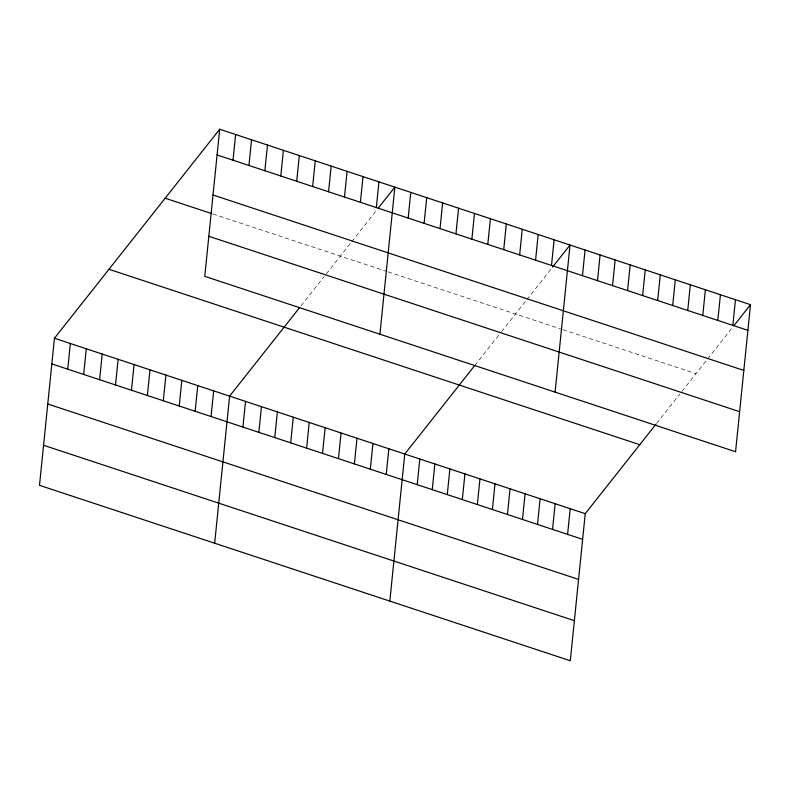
<?xml version="1.0" encoding="UTF-8"?>
<svg xmlns="http://www.w3.org/2000/svg" width="790" height="790" viewBox="0 0 790 790"><rect width="100%" height="100%" fill="white"/><g stroke="black" fill="none" stroke-linecap="round" stroke-linejoin="round"><path stroke-width="0.59" stroke-dasharray="3.95 2.96" d="M301 305.849L324.176 276.54M326.28 273.873L350.928 242.698M351.688 241.74L377.442 209.172M474.75 365.513L500.04 333.538M501.443 331.76L526.101 300.585M526.851 299.627L551.855 268.017M656.628 423.381L679.805 394.072M681.918 391.406L733.081 326.704M212.935 214.011L386.962 271.523M388.097 271.898L560.614 328.907M562.924 329.677L695.96 373.64"/><path stroke-width="1.19" d="M219.699 129.254L204.758 276.332L735.559 451.752L750.5 304.673L219.699 129.254L54.441 338.248L39.5 485.327L570.301 660.746L585.242 513.668L655.927 424.269M67.752 369.187L70.359 343.512M83.681 374.45L86.288 348.775M99.599 379.714L102.216 354.038M115.528 384.977L118.135 359.302M131.456 390.24L134.063 364.555M147.375 395.504L149.982 369.819M163.303 400.767L165.91 375.082M179.221 406.03L181.828 380.346M195.15 411.284L197.757 385.609M233.02 160.202L235.627 134.517M211.068 416.547L213.675 390.872M248.939 165.466L251.546 139.781M214.663 543.214L229.604 396.136L299.588 307.626M264.867 170.729L267.474 145.044M242.915 427.074L245.532 401.399M280.786 175.982L283.393 150.307M258.844 432.337L261.45 406.662M296.714 181.246L299.321 155.571M274.762 437.601L277.379 411.926M312.633 186.509L315.25 160.834M290.69 442.864L293.297 417.189M328.561 191.773L331.168 166.097M306.619 448.128L309.226 422.443M344.479 197.036L347.096 171.361M322.537 453.391L325.144 427.706M360.408 202.299L363.015 176.624M338.466 458.654L341.073 432.969M376.336 207.563L378.943 181.888M354.384 463.918L356.991 438.233M379.921 334.219L394.862 187.141L378.203 208.214M370.312 469.171L372.92 443.496M408.183 218.089L410.79 192.405M386.231 474.435L388.848 448.76M424.102 223.353L426.709 197.668M389.826 601.101L404.766 454.023L474.75 365.513M440.03 228.616L442.637 202.931M417.199 484.675L419.806 458.99M455.949 233.87L458.565 208.195M432.239 489.642L434.846 463.967M471.877 239.133L474.484 213.458M447.278 494.609L449.885 468.934M487.795 244.396L490.412 218.721M462.318 499.586L464.925 473.901M477.358 504.553L479.965 478.868M503.724 249.66L506.331 223.985M492.397 509.52L495.004 483.845M519.652 254.923L522.259 229.248M507.437 514.488L510.044 488.812M535.571 260.187L538.178 234.512M522.476 519.465L525.083 493.78M551.499 265.45L554.106 239.775M537.516 524.432L540.123 498.757M555.094 392.107L570.024 245.028L552.605 267.06M552.556 529.399L555.163 503.724M582.457 275.68L585.064 250.005M567.595 534.376L570.202 508.691M597.497 280.647L600.104 254.972M612.536 285.625L615.143 259.94M627.576 290.592L630.183 264.917M642.616 295.559L645.223 269.884M657.655 300.536L660.262 274.851M672.695 305.503L675.302 279.828M687.735 310.47L690.342 284.795M702.774 315.447L705.381 289.762M717.814 320.414L720.421 294.729M732.853 325.381L735.46 299.706M733.841 325.747L750.5 304.673M217.092 154.939L747.893 330.348M213.024 195.002L743.825 370.411M165.169 198.221L211.799 213.636M208.827 236.279L739.628 411.689M108.981 269.281L639.772 444.701M54.441 338.248L585.242 513.668M51.834 363.923L582.635 539.343M47.765 403.986L578.557 579.406M43.569 445.264L574.37 620.683"/></g></svg>
